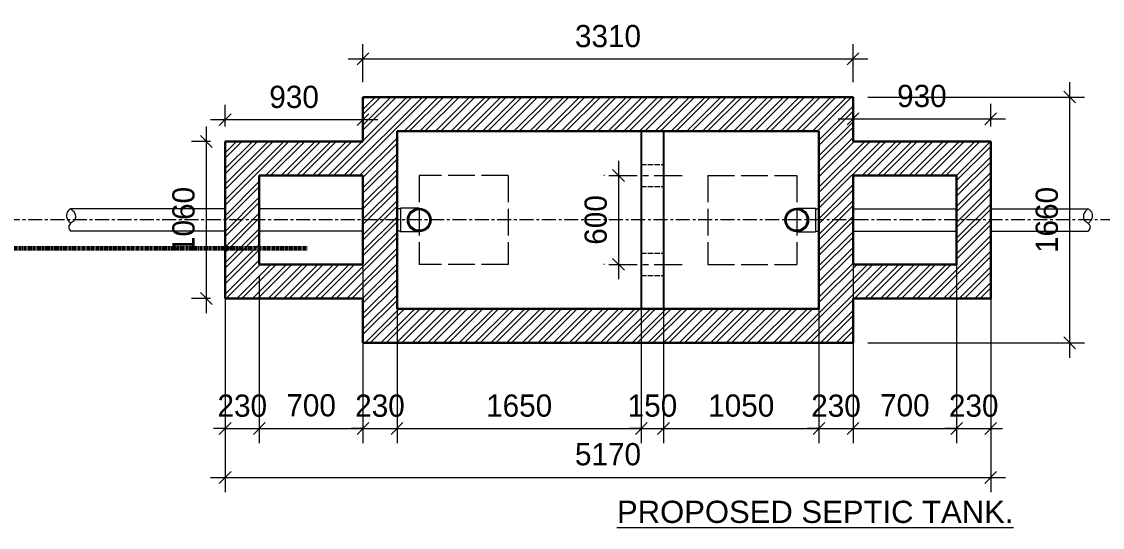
# Model space of a CAD drawing. Header units: inches. Extents: x 13362 to 219275, y -159770 to -978.
# Drawn here: x 163105 to 170405, y -132305 to -128891 of the extents above; entities that cross this region are included whole.
import ezdxf

# ---------------------------------------------------------------- set-up
doc = ezdxf.new("R2010")
doc.units = ezdxf.units.IN
doc.header["$LTSCALE"] = 15
doc.header["$MEASUREMENT"] = 0
doc.linetypes.add('ACAD_ISO02W100', pattern=[15, 12, -3])
doc.linetypes.add('CENTERX2', pattern=[101.6, 63.5, -12.7, 12.7, -12.7])
doc.layers.get('Defpoints').update_dxf_attribs({"lineweight": 0})
for name, color, linetype, lineweight in [('centerline', 8, 'CENTERX2', 9), ('DIMENSIONS', 7, 'Continuous', 0), ('hatch', 252, 'Continuous', 0), ('HATCH 2', 252, 'Continuous', 0), ('PIPES', 130, 'Continuous', 13), ('SECTION LINES', 60, 'CENTERX2', 60), ('TEXTS', 3, 'Continuous', 0), ('WALLS', 50, 'Continuous', 30), ('WALLS IN ELEV.', 25, 'Continuous', 25), ('window', 5, 'Continuous', 0)]:
    doc.layers.add(name, color=color, linetype=linetype, lineweight=lineweight)
doc.styles.add('KS150', font='stylu.ttf', dxfattribs={"height": 150})
doc.styles.get("Standard").update_dxf_attribs({"font": 'arial.ttf', "height": 80})
doc.dimstyles.new('SS 125', dxfattribs={"dimtxt": 150, "dimasz": 80, "dimexe": 100, "dimexo": 100, "dimgap": 75, "dimtad": 1, "dimtoh": 1, "dimdec": 0, "dimtxsty": 'KS150', "dimblk": 'OBLIQUE', "dimcen": 50, "dimdle": 100, "dimclrd": 256, "dimclre": 256, "dimclrt": 256, "dimadec": 0, "dimazin": 0, "dimtfac": 1, "dimtdec": 0, "dimtix": 1, "dimtmove": 2, "dimatfit": 0, "dimldrblk": 'DOT', "dimfxl": 1, "dimlwd": -1, "dimlwe": -1, "dimarcsym": 0})

# ---------------------------------------------------------------- blocks, each defined once
blk = doc.blocks.new('_Oblique')
at = {"layer": 'window', "color": 0, "lineweight": -2}
blk.add_line((-0.5, -0.5), (0.5, 0.5), dxfattribs=at)
blk = doc.blocks.new('*D217')
at = {"layer": 'Defpoints', "color": 0}
for p in [(169650.4, -130733.8), (164480.4, -130759.9), (169650.4, -131968.1)]:
    blk.add_point(p, dxfattribs=at)
at = {"layer": 'DIMENSIONS'}
for p, q in [((164480.4, -130859.9), (164480.4, -132068.1)), ((169650.4, -130833.8), (169650.4, -132068.1)), ((164380.4, -131968.1), (169750.4, -131968.1))]:
    blk.add_line(p, q, dxfattribs=at)
at = {"layer": 'DIMENSIONS', "xscale": 80, "yscale": 80, "zscale": 80, "rotation": 180}
blk.add_blockref('_Oblique', (164480.4, -131968.1), dxfattribs=at)
at = {"layer": 'DIMENSIONS', "xscale": 80, "yscale": 80, "zscale": 80}
blk.add_blockref('_Oblique', (169650.4, -131968.1), dxfattribs=at)
at = {"layer": 'DIMENSIONS', "insert": (167065.4, -131812.1), "char_height": 150, "attachment_point": 5, "style": 'KS150'}
blk.add_mtext('5170', dxfattribs=at)
blk = doc.blocks.new('_Dot')
at = {"layer": 'TEXTS', "color": 0, "lineweight": -2}
blk.add_line((-0.5, 0), (-1, 0), dxfattribs=at)
at = {"layer": 'TEXTS', "color": 0, "const_width": 0.5}
blk.add_lwpolyline([(-0.25, 0, 1), (0.25, 0, 1)], format="xyb", close=True, dxfattribs=at)
blk = doc.blocks.new('*D218')
at = {"layer": 'Defpoints', "color": 0}
for p in [(168720.4, -129399.9), (168720.4, -131059.9), (170183.2, -131059.9)]:
    blk.add_point(p, dxfattribs=at)
at = {"layer": 'DIMENSIONS'}
for p, q in [((170183.2, -129299.9), (170183.2, -131159.9)), ((168820.4, -129399.9), (170283.2, -129399.9)), ((168820.4, -131059.9), (170283.2, -131059.9))]:
    blk.add_line(p, q, dxfattribs=at)
at = {"layer": 'DIMENSIONS', "xscale": 80, "yscale": 80, "zscale": 80}
for p, rotation in [((170183.2, -129399.9), 90), ((170183.2, -131059.9), 270)]:
    blk.add_blockref('_Oblique', p, dxfattribs=dict(at, rotation=rotation))
at = {"layer": 'DIMENSIONS', "insert": (170029.9, -130229.9), "char_height": 150, "attachment_point": 5, "rotation": 90, "style": 'KS150'}
blk.add_mtext('1660', dxfattribs=at)
blk = doc.blocks.new('*D219')
at = {"layer": 'Defpoints', "color": 0}
for p in [(169420.4, -130387.6), (169650.4, -130440.5), (169650.4, -131637.7)]:
    blk.add_point(p, dxfattribs=at)
at = {"layer": 'DIMENSIONS'}
for p, q in [((169420.4, -130487.6), (169420.4, -131737.7)), ((169650.4, -130540.5), (169650.4, -131737.7)), ((169420.4, -131637.7), (169340.4, -131637.7)), ((169420.4, -131637.7), (169650.4, -131637.7)), ((169650.4, -131637.7), (169730.4, -131637.7))]:
    blk.add_line(p, q, dxfattribs=at)
at = {"layer": 'DIMENSIONS', "xscale": 80, "yscale": 80, "zscale": 80}
blk.add_blockref('_Oblique', (169420.4, -131637.7), dxfattribs=at)
at = {"layer": 'DIMENSIONS', "xscale": 80, "yscale": 80, "zscale": 80, "rotation": 180}
blk.add_blockref('_Oblique', (169650.4, -131637.7), dxfattribs=at)
at = {"layer": 'DIMENSIONS', "insert": (169535.4, -131484.5), "char_height": 150, "attachment_point": 5, "style": 'KS150'}
blk.add_mtext('230', dxfattribs=at)
blk = doc.blocks.new('*D220')
at = {"layer": 'Defpoints', "color": 0}
for p in [(168720.4, -130415.9), (169420.4, -130387.6), (169420.4, -131637.7)]:
    blk.add_point(p, dxfattribs=at)
at = {"layer": 'DIMENSIONS'}
for p, q in [((168720.4, -130515.9), (168720.4, -131737.7)), ((169420.4, -130487.6), (169420.4, -131737.7)), ((168620.4, -131637.7), (169520.4, -131637.7))]:
    blk.add_line(p, q, dxfattribs=at)
at = {"layer": 'DIMENSIONS', "xscale": 80, "yscale": 80, "zscale": 80, "rotation": 180}
blk.add_blockref('_Oblique', (168720.4, -131637.7), dxfattribs=at)
at = {"layer": 'DIMENSIONS', "xscale": 80, "yscale": 80, "zscale": 80}
blk.add_blockref('_Oblique', (169420.4, -131637.7), dxfattribs=at)
at = {"layer": 'DIMENSIONS', "insert": (169070.4, -131481.8), "char_height": 150, "attachment_point": 5, "style": 'KS150'}
blk.add_mtext('700', dxfattribs=at)
blk = doc.blocks.new('*D221')
at = {"layer": 'Defpoints', "color": 0}
for p in [(169650.4, -129546.9), (168720.4, -129699.9), (169650.4, -129699.9)]:
    blk.add_point(p, dxfattribs=at)
at = {"layer": 'DIMENSIONS'}
for p, q in [((168720.4, -129599.9), (168720.4, -129446.9)), ((169650.4, -129599.9), (169650.4, -129446.9)), ((168620.4, -129546.9), (169750.4, -129546.9))]:
    blk.add_line(p, q, dxfattribs=at)
at = {"layer": 'DIMENSIONS', "xscale": 80, "yscale": 80, "zscale": 80, "rotation": 180}
blk.add_blockref('_Oblique', (168720.4, -129546.9), dxfattribs=at)
at = {"layer": 'DIMENSIONS', "xscale": 80, "yscale": 80, "zscale": 80}
blk.add_blockref('_Oblique', (169650.4, -129546.9), dxfattribs=at)
at = {"layer": 'DIMENSIONS', "insert": (169185.4, -129393.7), "char_height": 150, "attachment_point": 5, "style": 'KS150'}
blk.add_mtext('930', dxfattribs=at)
blk = doc.blocks.new('*D222')
at = {"layer": 'Defpoints', "color": 0}
for p in [(164480.4, -129553.3), (164480.4, -129699.9), (165410.4, -129699.9)]:
    blk.add_point(p, dxfattribs=at)
at = {"layer": 'DIMENSIONS'}
for p, q in [((164480.4, -129599.9), (164480.4, -129453.3)), ((165410.4, -129599.9), (165410.4, -129453.3)), ((165510.4, -129553.3), (164380.4, -129553.3))]:
    blk.add_line(p, q, dxfattribs=at)
at = {"layer": 'DIMENSIONS', "xscale": 80, "yscale": 80, "zscale": 80, "rotation": 180}
blk.add_blockref('_Oblique', (164480.4, -129553.3), dxfattribs=at)
at = {"layer": 'DIMENSIONS', "xscale": 80, "yscale": 80, "zscale": 80}
blk.add_blockref('_Oblique', (165410.4, -129553.3), dxfattribs=at)
at = {"layer": 'DIMENSIONS', "insert": (164945.4, -129400), "char_height": 150, "attachment_point": 5, "style": 'KS150'}
blk.add_mtext('930', dxfattribs=at)
blk = doc.blocks.new('*D223')
at = {"layer": 'Defpoints', "color": 0}
for p in [(168720.4, -129142.8), (165410.4, -129399.9), (168720.4, -129399.9)]:
    blk.add_point(p, dxfattribs=at)
at = {"layer": 'DIMENSIONS'}
for p, q in [((165410.4, -129299.9), (165410.4, -129042.8)), ((168720.4, -129299.9), (168720.4, -129042.8)), ((165310.4, -129142.8), (168820.4, -129142.8))]:
    blk.add_line(p, q, dxfattribs=at)
at = {"layer": 'DIMENSIONS', "xscale": 80, "yscale": 80, "zscale": 80, "rotation": 180}
blk.add_blockref('_Oblique', (165410.4, -129142.8), dxfattribs=at)
at = {"layer": 'DIMENSIONS', "xscale": 80, "yscale": 80, "zscale": 80}
blk.add_blockref('_Oblique', (168720.4, -129142.8), dxfattribs=at)
at = {"layer": 'DIMENSIONS', "insert": (167065.4, -128989.5), "char_height": 150, "attachment_point": 5, "style": 'KS150'}
blk.add_mtext('3310', dxfattribs=at)
blk = doc.blocks.new('*D224')
at = {"layer": 'Defpoints', "color": 0}
for p in [(165410.4, -130437.8), (165640.4, -130455.3), (165640.4, -131637.7)]:
    blk.add_point(p, dxfattribs=at)
at = {"layer": 'DIMENSIONS'}
for p, q in [((165410.4, -130537.8), (165410.4, -131737.7)), ((165640.4, -130555.3), (165640.4, -131737.7)), ((165410.4, -131637.7), (165330.4, -131637.7)), ((165410.4, -131637.7), (165640.4, -131637.7)), ((165640.4, -131637.7), (165720.4, -131637.7))]:
    blk.add_line(p, q, dxfattribs=at)
at = {"layer": 'DIMENSIONS', "xscale": 80, "yscale": 80, "zscale": 80}
blk.add_blockref('_Oblique', (165410.4, -131637.7), dxfattribs=at)
at = {"layer": 'DIMENSIONS', "xscale": 80, "yscale": 80, "zscale": 80, "rotation": 180}
blk.add_blockref('_Oblique', (165640.4, -131637.7), dxfattribs=at)
at = {"layer": 'DIMENSIONS', "insert": (165525.4, -131484.5), "char_height": 150, "attachment_point": 5, "style": 'KS150'}
blk.add_mtext('230', dxfattribs=at)
blk = doc.blocks.new('*D225')
at = {"layer": 'Defpoints', "color": 0}
for p in [(165410.4, -130437.8), (164710.4, -130505.2), (165410.4, -131637.7)]:
    blk.add_point(p, dxfattribs=at)
at = {"layer": 'DIMENSIONS'}
for p, q in [((165410.4, -130537.8), (165410.4, -131737.7)), ((164710.4, -130605.2), (164710.4, -131737.7)), ((164610.4, -131637.7), (165510.4, -131637.7))]:
    blk.add_line(p, q, dxfattribs=at)
at = {"layer": 'DIMENSIONS', "xscale": 80, "yscale": 80, "zscale": 80, "rotation": 180}
blk.add_blockref('_Oblique', (164710.4, -131637.7), dxfattribs=at)
at = {"layer": 'DIMENSIONS', "xscale": 80, "yscale": 80, "zscale": 80}
blk.add_blockref('_Oblique', (165410.4, -131637.7), dxfattribs=at)
at = {"layer": 'DIMENSIONS', "insert": (165060.4, -131481.8), "char_height": 150, "attachment_point": 5, "style": 'KS150'}
blk.add_mtext('700', dxfattribs=at)
blk = doc.blocks.new('*D194')
at = {"layer": 'Defpoints', "color": 0}
for p in [(164480.4, -130505.2), (164710.4, -130505.2), (164710.4, -131637.7)]:
    blk.add_point(p, dxfattribs=at)
at = {"layer": 'DIMENSIONS'}
for p, q in [((164480.4, -130605.2), (164480.4, -131737.7)), ((164710.4, -130605.2), (164710.4, -131737.7)), ((164480.4, -131637.7), (164400.4, -131637.7)), ((164480.4, -131637.7), (164710.4, -131637.7)), ((164710.4, -131637.7), (164790.4, -131637.7))]:
    blk.add_line(p, q, dxfattribs=at)
at = {"layer": 'DIMENSIONS', "xscale": 80, "yscale": 80, "zscale": 80}
blk.add_blockref('_Oblique', (164480.4, -131637.7), dxfattribs=at)
at = {"layer": 'DIMENSIONS', "xscale": 80, "yscale": 80, "zscale": 80, "rotation": 180}
blk.add_blockref('_Oblique', (164710.4, -131637.7), dxfattribs=at)
at = {"layer": 'DIMENSIONS', "insert": (164595.4, -131484.5), "char_height": 150, "attachment_point": 5, "style": 'KS150'}
blk.add_mtext('230', dxfattribs=at)
blk = doc.blocks.new('*D195')
at = {"layer": 'Defpoints', "color": 0}
for p in [(164480.4, -129699.9), (164352.3, -130759.9), (164480.4, -130759.9)]:
    blk.add_point(p, dxfattribs=at)
at = {"layer": 'DIMENSIONS'}
for p, q in [((164352.3, -129599.9), (164352.3, -130859.9)), ((164380.4, -129699.9), (164252.3, -129699.9)), ((164380.4, -130759.9), (164252.3, -130759.9))]:
    blk.add_line(p, q, dxfattribs=at)
at = {"layer": 'DIMENSIONS', "xscale": 80, "yscale": 80, "zscale": 80}
for p, rotation in [((164352.3, -129699.9), 90), ((164352.3, -130759.9), 270)]:
    blk.add_blockref('_Oblique', p, dxfattribs=dict(at, rotation=rotation))
at = {"layer": 'DIMENSIONS', "insert": (164199, -130229.9), "char_height": 150, "attachment_point": 5, "rotation": 90, "style": 'KS150'}
blk.add_mtext('1060', dxfattribs=at)
blk = doc.blocks.new('*D206')
at = {"layer": 'Defpoints', "color": 0}
for p in [(167440.4, -130407.2), (168490.4, -130433.8), (168490.4, -131637.7)]:
    blk.add_point(p, dxfattribs=at)
at = {"layer": 'DIMENSIONS'}
for p, q in [((167440.4, -130507.2), (167440.4, -131737.7)), ((168490.4, -130533.8), (168490.4, -131737.7)), ((167340.4, -131637.7), (168590.4, -131637.7))]:
    blk.add_line(p, q, dxfattribs=at)
at = {"layer": 'DIMENSIONS', "xscale": 80, "yscale": 80, "zscale": 80, "rotation": 180}
blk.add_blockref('_Oblique', (167440.4, -131637.7), dxfattribs=at)
at = {"layer": 'DIMENSIONS', "xscale": 80, "yscale": 80, "zscale": 80}
blk.add_blockref('_Oblique', (168490.4, -131637.7), dxfattribs=at)
at = {"layer": 'DIMENSIONS', "insert": (167965.4, -131483.9), "char_height": 150, "attachment_point": 5, "style": 'KS150'}
blk.add_mtext('1050', dxfattribs=at)
blk = doc.blocks.new('*D207')
at = {"layer": 'Defpoints', "color": 0}
for p in [(167290.4, -130371.5), (167440.4, -130407.2), (167440.4, -131637.7)]:
    blk.add_point(p, dxfattribs=at)
at = {"layer": 'DIMENSIONS'}
for p, q in [((167290.4, -130471.5), (167290.4, -131737.7)), ((167440.4, -130507.2), (167440.4, -131737.7)), ((167290.4, -131637.7), (167210.4, -131637.7)), ((167290.4, -131637.7), (167440.4, -131637.7)), ((167440.4, -131637.7), (167520.4, -131637.7))]:
    blk.add_line(p, q, dxfattribs=at)
at = {"layer": 'DIMENSIONS', "xscale": 80, "yscale": 80, "zscale": 80}
blk.add_blockref('_Oblique', (167290.4, -131637.7), dxfattribs=at)
at = {"layer": 'DIMENSIONS', "xscale": 80, "yscale": 80, "zscale": 80, "rotation": 180}
blk.add_blockref('_Oblique', (167440.4, -131637.7), dxfattribs=at)
at = {"layer": 'DIMENSIONS', "insert": (167365.4, -131483.9), "char_height": 150, "attachment_point": 5, "style": 'KS150'}
blk.add_mtext('150', dxfattribs=at)
blk = doc.blocks.new('*D208')
at = {"layer": 'Defpoints', "color": 0}
for p in [(167290.4, -130371.5), (165640.4, -130455.3), (167290.4, -131637.7)]:
    blk.add_point(p, dxfattribs=at)
at = {"layer": 'DIMENSIONS'}
for p, q in [((167290.4, -130471.5), (167290.4, -131737.7)), ((165640.4, -130555.3), (165640.4, -131737.7)), ((165540.4, -131637.7), (167390.4, -131637.7))]:
    blk.add_line(p, q, dxfattribs=at)
at = {"layer": 'DIMENSIONS', "xscale": 80, "yscale": 80, "zscale": 80, "rotation": 180}
blk.add_blockref('_Oblique', (165640.4, -131637.7), dxfattribs=at)
at = {"layer": 'DIMENSIONS', "xscale": 80, "yscale": 80, "zscale": 80}
blk.add_blockref('_Oblique', (167290.4, -131637.7), dxfattribs=at)
at = {"layer": 'DIMENSIONS', "insert": (166465.4, -131483.9), "char_height": 150, "attachment_point": 5, "style": 'KS150'}
blk.add_mtext('1650', dxfattribs=at)
blk = doc.blocks.new('*D209')
at = {"layer": 'Defpoints', "color": 0}
for p in [(167141.5, -129929.9), (167136.4, -130529.9), (167141.5, -130529.9)]:
    blk.add_point(p, dxfattribs=at)
at = {"layer": 'DIMENSIONS'}
for p, q in [((167136.4, -129829.9), (167136.4, -130629.9)), ((167041.5, -129929.9), (167036.4, -129929.9)), ((167041.5, -130529.9), (167036.4, -130529.9))]:
    blk.add_line(p, q, dxfattribs=at)
at = {"layer": 'DIMENSIONS', "xscale": 80, "yscale": 80, "zscale": 80}
for p, rotation in [((167136.4, -129929.9), 90), ((167136.4, -130529.9), 270)]:
    blk.add_blockref('_Oblique', p, dxfattribs=dict(at, rotation=rotation))
at = {"layer": 'DIMENSIONS', "insert": (166983.1, -130229.9), "char_height": 150, "attachment_point": 5, "rotation": 90, "style": 'KS150'}
blk.add_mtext('600', dxfattribs=at)
blk = doc.blocks.new('*D210')
at = {"layer": 'Defpoints', "color": 0}
for p in [(168490.4, -130433.8), (168720.4, -130415.9), (168720.4, -131637.7)]:
    blk.add_point(p, dxfattribs=at)
at = {"layer": 'DIMENSIONS'}
for p, q in [((168720.4, -130515.9), (168720.4, -131737.7)), ((168490.4, -130533.8), (168490.4, -131737.7)), ((168490.4, -131637.7), (168410.4, -131637.7)), ((168490.4, -131637.7), (168720.4, -131637.7)), ((168720.4, -131637.7), (168800.4, -131637.7))]:
    blk.add_line(p, q, dxfattribs=at)
at = {"layer": 'DIMENSIONS', "xscale": 80, "yscale": 80, "zscale": 80}
blk.add_blockref('_Oblique', (168490.4, -131637.7), dxfattribs=at)
at = {"layer": 'DIMENSIONS', "xscale": 80, "yscale": 80, "zscale": 80, "rotation": 180}
blk.add_blockref('_Oblique', (168720.4, -131637.7), dxfattribs=at)
at = {"layer": 'DIMENSIONS', "insert": (168605.4, -131484.5), "char_height": 150, "attachment_point": 5, "style": 'KS150'}
blk.add_mtext('230', dxfattribs=at)

msp = doc.modelspace()

# ---------------------------------------------------------------- hatches: boundary and pattern name
at = {"layer": 'HATCH 2'}
h = msp.add_hatch(dxfattribs=at)
h.set_pattern_fill('ANSI32', color=256, scale=200, style=0)
h.set_pattern_definition([(45, (136549.826, -162056.09), (-53.03301, 53.03301), []), (45, (136585.18, -162056.09), (-53.03301, 53.03301), [])])
h.paths.add_polyline_path([(168720.4, -129399.9), (165410.4, -129399.9), (165410.4, -129699.9), (164480.4, -129699.9), (164480.4, -130229.9), (164710.4, -130229.9), (164710.4, -129929.9), (165410.4, -129929.9), (165410.4, -130229.9), (165640.4, -130229.9), (165640.4, -129629.9), (168490.4, -129629.9), (168490.4, -130229.9), (168720.4, -130229.9), (168720.4, -129929.9), (169420.4, -129929.9), (169420.4, -130229.9), (169650.4, -130229.9), (169650.4, -129699.9), (168720.4, -129699.9)])
h.paths.add_polyline_path([(168720.4, -130529.9), (168720.4, -130229.9), (168490.4, -130229.9), (168490.4, -130829.9), (165640.4, -130829.9), (165640.4, -130229.9), (165410.4, -130229.9), (165410.4, -130529.9), (164710.4, -130529.9), (164710.4, -130229.9), (164480.4, -130229.9), (164480.4, -130759.9), (165410.4, -130759.9), (165410.4, -131059.9), (168720.4, -131059.9), (168720.4, -130759.9), (169650.4, -130759.9), (169650.4, -130229.9), (169420.4, -130229.9), (169420.4, -130529.9)])

# ---------------------------------------------------------------- linework, layer by layer
at = {"layer": 'centerline', "ltscale": 0.2}
for p, q in [((167071.4, -129929.9), (167594.5, -129929.9)), ((167071.4, -130529.9), (167594.5, -130529.9))]:
    msp.add_line(p, q, dxfattribs=at)
at = {"layer": 'centerline', "ltscale": 0.099}
msp.add_line((174860.8, -130229.9), (162449.5, -130229.9), dxfattribs=at)
at = {"layer": 'hatch', "linetype": 'ACAD_ISO02W100', "ltscale": 0.2}
for p, q in [((167290.4, -129854.9), (167440.4, -129854.9)), ((167290.4, -130004.9), (167440.4, -130004.9)), ((167290.4, -130454.9), (167440.4, -130454.9)), ((167290.4, -130604.9), (167440.4, -130604.9))]:
    msp.add_line(p, q, dxfattribs=at)
at = {"layer": 'hatch', "linetype": 'ACAD_ISO02W100'}
for p, q in [((165790.4, -129929.9), (165790.4, -130529.9)), ((166390.4, -129929.9), (165790.4, -129929.9)), ((166390.4, -129929.9), (166390.4, -130529.9)), ((167740.4, -129929.9), (167740.4, -130529.9)), ((167740.4, -129929.9), (168340.4, -129929.9)), ((168340.4, -129929.9), (168340.4, -130529.9)), ((166390.4, -130529.9), (165790.4, -130529.9)), ((167740.4, -130529.9), (168340.4, -130529.9))]:
    msp.add_line(p, q, dxfattribs=at)
at = {"layer": 'hatch'}
for p, q in [((165410.4, -130154.9), (164710.4, -130154.9)), ((168720.4, -130154.9), (169420.4, -130154.9)), ((165410.4, -130304.9), (164710.4, -130304.9)), ((168720.4, -130304.9), (169420.4, -130304.9))]:
    msp.add_line(p, q, dxfattribs=at)
at = {"layer": 'PIPES'}
for p, q in [((165664.2, -130149.9), (165664.2, -130309.9)), ((165790.4, -130149.9), (165664.2, -130149.9)), ((168340.4, -130149.9), (168466.5, -130149.9)), ((168466.5, -130149.9), (168466.5, -130309.9)), ((164480.4, -130154.9), (163435.6, -130154.9)), ((165664.2, -130154.9), (165640.4, -130154.9)), ((168466.5, -130154.9), (168490.4, -130154.9)), ((169650.4, -130154.9), (170309.1, -130154.9)), ((164480.4, -130304.9), (163435.6, -130304.9)), ((165664.2, -130304.9), (165640.4, -130304.9)), ((165790.4, -130309.9), (165664.2, -130309.9)), ((168340.4, -130309.9), (168466.5, -130309.9)), ((168466.5, -130304.9), (168490.4, -130304.9)), ((169650.4, -130304.9), (170309.1, -130304.9))]:
    msp.add_line(p, q, dxfattribs=at)
for centre, radius in [((165790.4, -130229.9), 80), ((168340.4, -130229.9), 80), ((165790.4, -130229.9), 75), ((165790.4, -130229.9), 70), ((168340.4, -130229.9), 75), ((168340.4, -130229.9), 70)]:
    msp.add_circle(centre, radius, dxfattribs=at)
for points in [[(163435.6, -130154.9), (163419.4, -130168.6), (163408.3, -130202.5), (163412.9, -130223.4), (163436.4, -130253.4)], [(163435.6, -130154.9), (163459.7, -130177.4), (163468.4, -130203.2), (163458.6, -130235.8), (163439.7, -130248.9), (163423.3, -130278.3), (163435.6, -130304.9)], [(170309.1, -130154.9), (170285.1, -130177.4), (170276.3, -130203.2), (170286.1, -130235.8), (170305.1, -130248.9), (170321.4, -130278.3), (170309.1, -130304.9)], [(170309.1, -130154.9), (170325.4, -130168.6), (170336.5, -130202.5), (170331.9, -130223.4), (170308.4, -130253.4)]]:
    msp.add_spline(points, degree=3, dxfattribs=at)
at = {"layer": 'SECTION LINES', "ltscale": 0.02}
msp.add_line((162903.3, -130419.3), (165032.8, -130419.3), dxfattribs=at)
at = {"layer": 'WALLS'}
for p, q in [((165410.4, -129399.9), (168720.4, -129399.9)), ((165410.4, -129399.9), (165410.4, -129699.9)), ((168720.4, -129399.9), (168720.4, -129699.9)), ((165640.4, -129629.9), (168490.4, -129629.9)), ((165640.4, -129629.9), (165640.4, -130829.9)), ((168490.4, -129629.9), (168490.4, -130829.9)), ((164480.4, -129699.9), (164480.4, -130759.9)), ((165410.4, -129699.9), (164480.4, -129699.9)), ((168720.4, -129699.9), (169650.4, -129699.9)), ((169650.4, -129699.9), (169650.4, -130759.9)), ((164710.4, -129929.9), (164710.4, -130529.9)), ((165410.4, -129929.9), (164710.4, -129929.9)), ((165410.4, -129929.9), (165410.4, -130529.9)), ((168720.4, -129929.9), (169420.4, -129929.9)), ((168720.4, -129929.9), (168720.4, -130529.9)), ((169420.4, -129929.9), (169420.4, -130529.9)), ((165410.4, -130529.9), (164710.4, -130529.9)), ((168720.4, -130529.9), (169420.4, -130529.9)), ((165410.4, -130759.9), (164480.4, -130759.9)), ((165410.4, -130759.9), (165410.4, -131059.9)), ((168720.4, -130759.9), (169650.4, -130759.9)), ((168720.4, -130759.9), (168720.4, -131059.9)), ((165640.4, -130829.9), (168490.4, -130829.9)), ((165410.4, -131059.9), (168720.4, -131059.9))]:
    msp.add_line(p, q, dxfattribs=at)
at = {"layer": 'WALLS IN ELEV.'}
for p, q in [((167290.4, -129629.9), (167290.4, -130829.9)), ((167440.4, -129629.9), (167440.4, -130829.9))]:
    msp.add_line(p, q, dxfattribs=at)

# ---------------------------------------------------------------- texts
at = {"layer": 'TEXTS', "ltscale": 7.5, "insert": (167126.2, -132125.1), "char_height": 150, "width": 6201.518, "attachment_point": 1}
msp.add_mtext('{\\LPROPOSED SEPTIC TANK.}', dxfattribs=at)

# ---------------------------------------------------------------- dimensions: what is measured, and where the dimension line sits
at = {"layer": 'DIMENSIONS'}
for base, p1, p2, picture, middle in [((168720.4, -129142.8), (165410.4, -129399.9), (168720.4, -129399.9), '*D223', (167065.4, -128989.5)), ((164480.4, -129553.3), (165410.4, -129699.9), (164480.4, -129699.9), '*D222', (164945.4, -129400)), ((169650.4, -129546.9), (168720.4, -129699.9), (169650.4, -129699.9), '*D221', (169185.4, -129393.7)), ((165410.4, -131637.7), (164710.4, -130505.2), (165410.4, -130437.8), '*D225', (165060.4, -131481.8)), ((165640.4, -131637.7), (165410.4, -130437.8), (165640.4, -130455.3), '*D224', (165525.4, -131484.5)), ((167290.4, -131637.7), (165640.4, -130455.3), (167290.4, -130371.5), '*D208', (166465.4, -131483.9)), ((167440.4, -131637.7), (167290.4, -130371.5), (167440.4, -130407.2), '*D207', (167365.4, -131483.9)), ((168490.4, -131637.7), (167440.4, -130407.2), (168490.4, -130433.8), '*D206', (167965.4, -131483.9)), ((168720.4, -131637.7), (168490.4, -130433.8), (168720.4, -130415.9), '*D210', (168605.4, -131484.5)), ((169420.4, -131637.7), (168720.4, -130415.9), (169420.4, -130387.6), '*D220', (169070.4, -131481.8)), ((169650.4, -131637.7), (169420.4, -130387.6), (169650.4, -130440.5), '*D219', (169535.4, -131484.5)), ((164710.4, -131637.7), (164480.4, -130505.2), (164710.4, -130505.2), '*D194', (164595.4, -131484.5)), ((169650.4, -131968.1), (164480.4, -130759.9), (169650.4, -130733.8), '*D217', (167065.4, -131812.1))]:
    dim = msp.add_linear_dim(base=base, p1=p1, p2=p2, dimstyle='SS 125', dxfattribs=at)
    dim.commit()
    dim.dimension.update_dxf_attribs({"geometry": picture, "text_midpoint": middle})
for base, p1, p2, picture, middle in [((170183.2, -131059.9), (168720.4, -129399.9), (168720.4, -131059.9), '*D218', (170029.9, -130229.9)), ((164352.3, -130759.9), (164480.4, -129699.9), (164480.4, -130759.9), '*D195', (164199, -130229.9)), ((167136.4, -130529.9), (167141.5, -129929.9), (167141.5, -130529.9), '*D209', (166983.1, -130229.9))]:
    dim = msp.add_linear_dim(base=base, p1=p1, p2=p2, angle=90, dimstyle='SS 125', dxfattribs=at)
    dim.commit()
    dim.dimension.update_dxf_attribs({"geometry": picture, "text_midpoint": middle})

doc.saveas('drawing.dxf')
